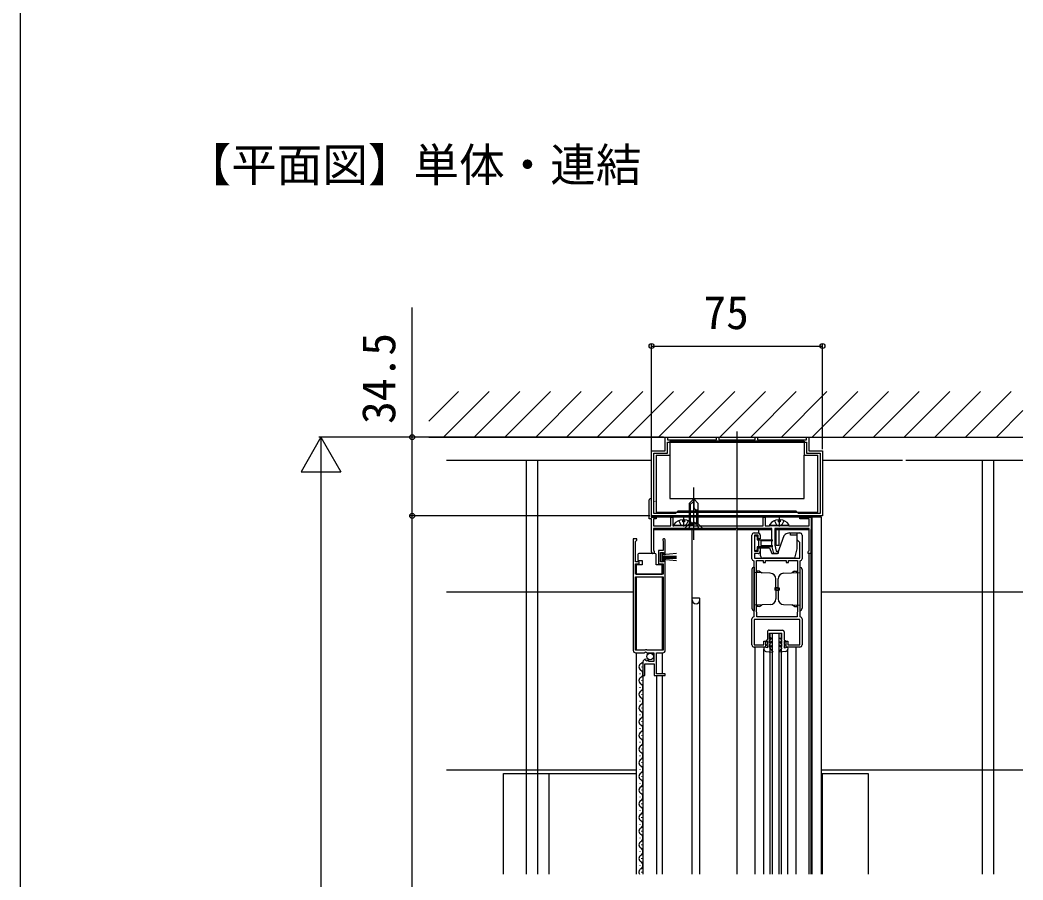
# Model space of a CAD drawing. Units: millimetres, scale not verified. Extents: x -875 to 875, y -1304 to 1297.
# Drawn here: x -875 to -435.1, y -492.4 to -115.3 of the extents above; entities that cross this region are included whole.
import ezdxf
from ezdxf.enums import TextEntityAlignment as Align

# ---------------------------------------------------------------- set-up
doc = ezdxf.new("R2010")
doc.units = ezdxf.units.MM
doc.header["$LTSCALE"] = 8
for name, color, linetype in [('0-1_USER1', 3, 'Continuous'), ('0-2_YKK_11', 7, 'Continuous'), ('0-3_YKK_12', 2, 'Continuous'), ('0-4_YKK_13', 4, 'Continuous'), ('0-5_YKK_D', 6, 'Continuous'), ('0-6_YKK_ZWAK', 7, 'Continuous'), ('0-7_YSS_K', 3, 'Continuous')]:
    doc.layers.add(name, color=color, linetype=linetype)
doc.styles.add('ＭＳ ゴシック', font='')
doc.styles.get('ＭＳ ゴシック').set_extended_font_data('MS Gothic')

msp = doc.modelspace()

# ---------------------------------------------------------------- linework, layer by layer
at = {"layer": '0-2_YKK_11'}
for p, q in [((-605.999, -342.699), (-605.999, -391.699)), ((-553.999, -351.599), (-553.999, -341.199)), ((-552.999, -340.199), (-551.299, -340.199)), ((-531.999, -341.199), (-531.999, -351.599)), ((-532.799, -352.399), (-532.999, -352.599)), ((-553.999, -389.199), (-553.999, -377.799)), ((-531.999, -377.799), (-531.999, -389.199))]:
    msp.add_line(p, q, dxfattribs=at)
for points in [[(-523, -332.699), (-560.042, -332.699), (-560.225, -332.579), (-560.775, -332.579), (-560.958, -332.699), (-598, -332.699), (-598, -304.199), (-592, -304.199), (-592, -298.199), (-591, -298.199), (-591, -299.299), (-569.5, -299.299), (-569.5, -298.199), (-568.5, -298.199), (-568.5, -299.299), (-560.958, -299.299), (-560.775, -299.419), (-560.225, -299.419), (-560.042, -299.299), (-552.5, -299.299), (-552.5, -298.199), (-551.5, -298.199), (-551.5, -299.299), (-530, -299.299), (-530, -298.199), (-529, -298.199), (-529, -304.199), (-523, -304.199)], [(-591, -300.299), (-530, -300.299), (-530, -305.199), (-524, -305.199), (-524, -331.699), (-533.5, -331.699), (-534.5, -330.699), (-586.5, -330.699), (-587.5, -331.699), (-597, -331.699), (-597, -305.199), (-591, -305.199)], [(-533.999, -352.199), (-533.999, -374.799), (-534.119, -375.039), (-534.199, -375.199), (-534.199, -376.999), (-551.799, -376.999), (-551.799, -375.199), (-551.879, -375.039), (-551.999, -374.799), (-551.999, -352.199), (-548.999, -352.199), (-548.999, -353.199), (-547.999, -353.199), (-547.999, -352.199), (-538.999, -352.199), (-538.999, -353.199), (-537.999, -353.199), (-537.999, -352.199)], [(-592.899, -359.396), (-592.899, -391.599), (-599.899, -391.599), (-600.099, -391.399), (-600.699, -391.399), (-600.899, -391.599), (-605.099, -391.599), (-605.099, -359.396)]]:
    msp.add_lwpolyline(points, close=True, dxfattribs=at)
for points in [[(-598, -348.5), (-598, -334), (-599, -334), (-599, -325.7)], [(-598.125, -326.031), (-598.2, -326.229), (-598.2, -333.2), (-596, -333.2), (-596, -334), (-597.2, -334), (-597.2, -337.1), (-589.5, -337.1), (-589.5, -333.2), (-588.7, -333.2), (-588.7, -337.1), (-588.2, -337.1), (-588, -336.9), (-580, -336.9), (-579.8, -337.1), (-549, -337.1), (-549, -333.2), (-548.2, -333.2), (-548.2, -337.1), (-546.2, -337.1), (-546, -336.9), (-538, -336.9), (-537.8, -337.1), (-528.8, -337.1), (-528.8, -334), (-533, -334), (-533, -333.2), (-528, -333.2), (-528, -349.2), (-529.3, -349.2), (-529.3, -348.4), (-529.1, -348.2), (-528.9, -348), (-528.9, -338.2), (-544, -338.2), (-544, -345.565), (-543.398, -348.2), (-542.5, -348.2), (-542.5, -349.2), (-544.4, -349.2)], [(-545.2, -338.2), (-597.1, -338.2), (-597.1, -347.634), (-596.95, -347.894)], [(-544.4, -349.2), (-545.2, -345.7), (-545.2, -338.2)], [(-592.969, -343.604), (-592.899, -343.797), (-592.899, -347.899), (-594.899, -347.899), (-594.899, -353.699), (-592.899, -353.699), (-592.899, -358.197), (-605.099, -358.197), (-605.099, -353.699), (-603.499, -353.699), (-603.499, -352.899), (-605.099, -352.899), (-605.099, -343.999), (-604.799, -343.699), (-604.499, -343.399), (-604.499, -342.699), (-605.999, -342.699)], [(-551.299, -349.199), (-552.799, -349.199), (-552.799, -351.199), (-532.999, -351.199), (-532.999, -344.399), (-534.199, -343.199), (-534.199, -341.199), (-536.999, -341.199), (-536.999, -340.199), (-532.999, -340.199)], [(-550.299, -341.199), (-550.299, -342.699), (-551.299, -342.699), (-551.299, -341.199), (-552.799, -341.199), (-552.799, -348.199), (-551.299, -348.199), (-551.299, -346.699), (-550.299, -346.699), (-550.299, -348.199)], [(-591.999, -391.699), (-591.999, -351.999), (-592.799, -351.999), (-592.799, -352.899), (-594.099, -352.899), (-594.099, -348.699), (-592.799, -348.699), (-592.799, -349.599), (-591.999, -349.599), (-591.999, -343.249)], [(-553.199, -376.999), (-552.999, -376.799), (-552.999, -352.599), (-553.199, -352.399)], [(-532.999, -352.599), (-532.999, -376.799), (-532.799, -376.999)], [(-532.999, -390.199), (-538.999, -390.199), (-538.999, -387.699), (-538.299, -387.699), (-538.299, -389.199), (-532.999, -389.199), (-532.999, -378.199), (-552.999, -378.199), (-552.999, -389.199), (-548.699, -389.199), (-548.699, -387.699), (-547.999, -387.699), (-547.999, -390.199), (-552.999, -390.199)], [(-604.999, -392.699), (-601.167, -392.699), (-600.627, -392.246), (-600.299, -392.399), (-599.999, -392.699), (-596.999, -392.699), (-596.999, -396.499), (-599.199, -396.499), (-599.199, -395.882), (-599.457, -395.775), (-600.023, -396.341), (-600.491, -396.07), (-600.406, -395.751), (-600.617, -395.5)], [(-601.799, -396.795), (-601.799, -402.699), (-600.999, -402.699), (-600.999, -397.599), (-596.799, -397.599), (-596.799, -402.699), (-591.999, -402.699), (-591.999, -401.899), (-595.899, -401.899), (-595.899, -392.699), (-592.999, -392.699)]]:
    msp.add_lwpolyline(points, dxfattribs=at)
for centre, radius, start, end in [((-598.5, -325.7), 0.5, 318.59037, 180), ((-592.549, -343.249), 0.55, 0.00003, 220.11942), ((-552.999, -341.199), 1, 89.99998, 179.99996), ((-551.299, -341.199), 1, 0.00001, 89.99999), ((-532.999, -341.199), 1, 0.00004, 90.00002), ((-597.3, -348.5), 0.7, 180.00001, 60), ((-553.199, -351.599), 0.8, 180.00065, 270.00064), ((-551.299, -348.199), 1, 270.00041, 0.00039), ((-532.799, -351.599), 0.8, 269.99994, 359.99992), ((-553.199, -377.799), 0.8, 90.00044, 180.00042), ((-532.799, -377.799), 0.8, 359.99919, 89.99917), ((-552.999, -389.199), 1, 180.00047, 270.00045), ((-532.999, -389.199), 1, 270.00047, 0.00045), ((-604.999, -391.699), 1, 180.00001, 269.99999), ((-600.499, -396.795), 1.3, 95.2159, 180.00002), ((-592.999, -391.699), 1, 270.00001, 359.99999)]:
    msp.add_arc(centre, radius, start, end, dxfattribs=at)
at = {"layer": '0-3_YKK_12'}
for p, q in [((-560.5, -489.852), (-560.5, -295.699)), ((-688, -308.199), (-598, -308.199)), ((-653, -308.199), (-653, -489.852)), ((-648, -308.199), (-648, -489.852)), ((-523, -308.199), (-487.901, -308.199)), ((-486.501, -308.199), (-435.099, -308.199)), ((-453, -308.199), (-453, -489.852)), ((-448, -308.199), (-448, -489.852)), ((-597.5, -333.2), (-597.5, -332.699)), ((-597.5, -332.699), (-524.5, -332.699)), ((-523.5, -333.199), (-597.5, -333.199)), ((-527.5, -489.852), (-527.5, -333.199)), ((-524.5, -333.199), (-524.5, -332.699)), ((-523.5, -489.852), (-523.5, -333.199)), ((-597.1, -338.7), (-561, -338.7)), ((-580.2, -489.852), (-580.2, -338.7)), ((-560.3, -338.7), (-545.2, -338.7)), ((-551.004, -340.243), (-551.004, -338.7)), ((-544, -338.7), (-528.9, -338.7)), ((-543.3, -345.7), (-543.3, -338.7)), ((-542, -345.7), (-542, -338.7)), ((-528, -489.852), (-528, -338.7)), ((-542, -345.7), (-543.3, -345.7)), ((-528.9, -489.852), (-528.9, -349.2)), ((-604.799, -359.396), (-604.799, -391.599)), ((-593.299, -359.396), (-593.299, -391.599)), ((-605.999, -366.199), (-688, -366.199)), ((-580.2, -368.7), (-577.1, -368.7)), ((-577.1, -368.7), (-576.888, -368.912)), ((-576.8, -489.852), (-576.8, -369.124)), ((-435.099, -366.199), (-523.5, -366.199)), ((-545.999, -384.199), (-540.999, -384.199)), ((-545.999, -489.852), (-545.999, -384.199)), ((-544.999, -489.852), (-544.999, -384.199)), ((-541.999, -489.852), (-541.999, -384.199)), ((-540.999, -489.852), (-540.999, -384.199)), ((-552.499, -489.852), (-552.499, -390.199)), ((-548.699, -489.852), (-548.699, -391.143)), ((-538.299, -489.852), (-538.299, -391.125)), ((-534.499, -489.852), (-534.499, -390.199)), ((-604.799, -392.699), (-604.799, -489.852)), ((-593.299, -392.699), (-593.299, -401.899)), ((-601.799, -396.795), (-601.799, -489.852)), ((-595.899, -402.699), (-595.899, -489.852)), ((-593.299, -402.699), (-593.299, -489.852)), ((-604.799, -444.199), (-688, -444.199)), ((-435.099, -444.199), (-523.5, -444.199)), ((-663, -445.699), (-604.799, -445.699)), ((-663, -489.852), (-663, -445.699)), ((-643, -445.699), (-643, -489.852)), ((-523, -489.852), (-523, -445.699))]:
    msp.add_line(p, q, dxfattribs=at)
msp.add_lwpolyline([(-523.5, -445.699), (-503, -445.699), (-503, -489.852)], dxfattribs=at)
for centre, radius, start, end in [((-578.5, -369.5), 1.7, 180, 0), ((-577.1, -369.124), 0.3, 0, 45)]:
    msp.add_arc(centre, radius, start, end, dxfattribs=at)
at = {"layer": '0-4_YKK_13'}
for p, q in [((-598, -304.499), (-598, -298.199)), ((-590, -299.999), (-590, -305.999)), ((-531, -299.999), (-590, -299.999)), ((-531, -299.999), (-531, -305.999)), ((-596, -305.999), (-590, -305.999)), ((-596, -305.999), (-596, -330.999)), ((-531, -305.999), (-525, -305.999)), ((-579.5, -343.2), (-579.5, -320.2)), ((-581.5, -327.2), (-579.5, -325.2)), ((-577.5, -327.2), (-579.5, -325.2)), ((-579.5, -325.2), (-579.5, -328.667)), ((-581.5, -328.2), (-579.5, -326.2)), ((-581.5, -327.2), (-581.5, -336.2)), ((-580.9, -336.2), (-580.9, -327.6)), ((-584, -333.4), (-584, -337.3)), ((-578.167, -330), (-577.5, -330)), ((-578.1, -336.2), (-578.1, -330)), ((-542, -333.4), (-542, -337.3)), ((-580.024, -336.9), (-587.976, -336.9)), ((-586.075, -334.823), (-585.145, -336.688)), ((-585.145, -336.688), (-584.747, -336.9)), ((-584.425, -334.417), (-584.425, -335.3)), ((-583.5, -338.2), (-575.5, -338.2)), ((-575.5, -338.2), (-577.5, -336.2)), ((-538.024, -336.9), (-545.976, -336.9)), ((-544.075, -334.823), (-543.145, -336.688)), ((-543.145, -336.688), (-542.747, -336.9)), ((-542.425, -334.417), (-542.425, -335.3)), ((-552.799, -341.899), (-552.799, -347.499)), ((-552.099, -341.499), (-552.399, -341.499)), ((-551.699, -341.899), (-551.699, -343.199)), ((-539.96, -341.399), (-542.799, -349.199)), ((-539.96, -341.399), (-539.366, -340.901)), ((-537.438, -340.199), (-534.299, -340.199)), ((-551.699, -343.199), (-545.149, -343.199)), ((-545.171, -346.199), (-551.699, -346.199)), ((-551.699, -346.199), (-551.699, -347.499)), ((-550.999, -346.199), (-550.999, -343.199)), ((-550.199, -350.199), (-550.199, -346.699)), ((-550.199, -346.699), (-546.209, -346.699)), ((-549.999, -343.699), (-549.999, -345.699)), ((-545.133, -343.699), (-549.999, -343.699)), ((-549.999, -345.699), (-545.149, -345.699)), ((-604.049, -349.696), (-604.049, -352.196)), ((-596.549, -349.196), (-597.049, -349.196)), ((-596.049, -354.196), (-596.049, -349.696)), ((-587.122, -349.263), (-593.249, -349.799)), ((-593.249, -350.299), (-587.099, -350.299)), ((-593.249, -350.799), (-587.099, -350.799)), ((-593.249, -351.299), (-587.099, -351.299)), ((-587.122, -352.335), (-593.249, -351.799)), ((-552.399, -347.899), (-552.099, -347.899)), ((-535.371, -351.199), (-549.199, -351.199)), ((-604.049, -352.196), (-602.049, -352.196)), ((-602.049, -352.196), (-602.049, -354.196)), ((-553.999, -356.199), (-553.999, -373.199)), ((-552.999, -355.199), (-552.999, -374.199)), ((-532.999, -355.199), (-532.999, -374.199)), ((-531.999, -356.199), (-531.999, -373.199)), ((-545.912, -357.818), (-552.999, -357.57)), ((-551.699, -357.581), (-551.699, -356.999)), ((-550.701, -356.999), (-551.699, -356.999)), ((-550.701, -356.999), (-549.575, -357.649)), ((-543.499, -364.699), (-543.499, -360.316)), ((-542.499, -364.699), (-542.499, -360.316)), ((-540.086, -357.818), (-532.999, -357.57)), ((-535.297, -356.999), (-536.423, -357.649)), ((-535.297, -356.999), (-534.299, -356.999)), ((-534.299, -357.581), (-534.299, -356.999)), ((-543.999, -364.199), (-543.999, -365.199)), ((-542.499, -364.199), (-543.999, -364.199)), ((-543.499, -364.199), (-541.999, -364.199)), ((-543.499, -364.699), (-543.499, -369.081)), ((-542.499, -364.699), (-542.499, -369.081)), ((-541.999, -364.199), (-541.999, -365.199)), ((-542.499, -365.199), (-543.999, -365.199)), ((-543.499, -365.199), (-541.999, -365.199)), ((-545.912, -371.58), (-552.999, -371.827)), ((-551.699, -371.817), (-551.699, -372.399)), ((-550.701, -372.399), (-551.699, -372.399)), ((-550.701, -372.399), (-549.575, -371.749)), ((-540.086, -371.58), (-532.999, -371.827)), ((-535.297, -372.399), (-536.423, -371.749)), ((-535.297, -372.399), (-534.299, -372.399)), ((-534.299, -371.817), (-534.299, -372.399)), ((-547.207, -387.017), (-547.706, -387.518)), ((-547.215, -383.61), (-547.207, -387.017)), ((-546.415, -382.809), (-540.615, -382.803)), ((-546.213, -384.108), (-540.814, -384.103)), ((-546.208, -386.553), (-546.213, -384.108)), ((-545.509, -386.148), (-546.208, -386.553)), ((-546.207, -387.015), (-545.508, -386.609)), ((-546.205, -388.353), (-546.207, -387.015)), ((-545.508, -386.609), (-545.509, -386.148)), ((-541.51, -386.139), (-540.809, -386.542)), ((-541.509, -386.601), (-541.51, -386.139)), ((-540.808, -387.004), (-541.509, -386.601)), ((-540.809, -386.542), (-540.814, -384.103)), ((-540.805, -388.342), (-540.808, -387.004)), ((-539.815, -383.601), (-539.808, -387.002)), ((-539.808, -387.002), (-539.307, -387.501)), ((-547.706, -387.518), (-547.706, -387.884)), ((-547.706, -387.884), (-547.206, -387.595)), ((-547.203, -389.017), (-547.502, -389.318)), ((-547.206, -387.595), (-547.203, -389.017)), ((-547.202, -389.517), (-547.2, -390.517)), ((-545.306, -387.832), (-546.205, -388.353)), ((-545.305, -388.294), (-546.204, -388.815)), ((-546.201, -390.053), (-546.204, -388.815)), ((-546.201, -390.053), (-545.302, -389.532)), ((-546.2, -390.515), (-545.301, -389.993)), ((-546.2, -390.515), (-544.828, -392.27)), ((-545.305, -388.294), (-545.306, -387.832)), ((-545.301, -389.993), (-545.302, -389.532)), ((-540.8, -390.504), (-542.165, -392.264)), ((-541.706, -387.824), (-540.805, -388.342)), ((-541.705, -388.286), (-541.706, -387.824)), ((-541.705, -388.286), (-540.804, -388.804)), ((-541.702, -389.986), (-541.703, -389.524)), ((-540.801, -390.042), (-541.703, -389.524)), ((-540.8, -390.504), (-541.702, -389.986)), ((-540.801, -390.042), (-540.804, -388.804)), ((-539.306, -387.867), (-539.806, -387.579)), ((-539.806, -387.579), (-539.803, -389.002)), ((-539.803, -389.002), (-539.503, -389.301)), ((-539.802, -389.502), (-539.8, -390.502)), ((-539.307, -387.501), (-539.306, -387.867)), ((-547.829, -392.134), (-544.963, -392.511)), ((-539.165, -392.116), (-542.029, -392.505)), ((-602.299, -399.05), (-602.299, -398.85)), ((-603.059, -402.05), (-603.059, -401.85)), ((-603.059, -408.05), (-603.059, -407.85)), ((-602.299, -405.05), (-602.299, -404.85)), ((-602.299, -411.05), (-602.299, -410.85)), ((-603.059, -414.05), (-603.059, -413.85)), ((-602.299, -417.05), (-602.299, -416.85)), ((-603.059, -420.05), (-603.059, -419.85)), ((-603.059, -426.05), (-603.059, -425.85)), ((-602.299, -423.05), (-602.299, -422.85)), ((-602.299, -429.05), (-602.299, -428.85)), ((-603.059, -432.05), (-603.059, -431.85)), ((-602.299, -435.05), (-602.299, -434.85)), ((-603.059, -438.05), (-603.059, -437.85)), ((-603.059, -444.05), (-603.059, -443.85)), ((-602.299, -441.05), (-602.299, -440.85)), ((-602.299, -447.05), (-602.299, -446.85)), ((-603.059, -450.05), (-603.059, -449.85)), ((-602.299, -453.05), (-602.299, -452.85)), ((-603.059, -456.05), (-603.059, -455.85)), ((-603.059, -462.05), (-603.059, -461.85)), ((-602.299, -459.05), (-602.299, -458.85)), ((-602.299, -465.05), (-602.299, -464.85)), ((-603.059, -468.05), (-603.059, -467.85)), ((-603.059, -474.05), (-603.059, -473.85)), ((-602.299, -471.05), (-602.299, -470.85)), ((-602.299, -477.05), (-602.299, -476.85)), ((-603.059, -480.05), (-603.059, -479.85)), ((-602.299, -483.05), (-602.299, -482.85)), ((-603.059, -486.05), (-603.059, -485.85)), ((-602.299, -489.05), (-602.299, -488.85))]:
    msp.add_line(p, q, dxfattribs=at)
for points in [[(-596, -330.999), (-525, -330.999), (-525, -305.999)], [(-590, -305.999), (-590, -324.999), (-531, -324.999), (-531, -305.999)], [(-581.5, -336.2), (-577.5, -336.2), (-577.5, -327.2)], [(-583.575, -334.417), (-583.575, -335.3), (-584.425, -335.3)], [(-583.5, -338.2), (-581.5, -336.2), (-577.5, -336.2)], [(-581.925, -334.823), (-582.855, -336.688), (-583.253, -336.9)], [(-581.7, -338.2), (-580.65, -336.047), (-579.5, -335.436)], [(-577.3, -338.2), (-578.35, -336.047), (-579.5, -335.436)], [(-541.575, -334.417), (-541.575, -335.3), (-542.425, -335.3)], [(-539.925, -334.823), (-540.855, -336.688), (-541.253, -336.9)], [(-534.299, -340.199), (-534.299, -347.199), (-535.371, -351.199)], [(-546.209, -346.699), (-545.299, -349.199), (-542.799, -349.199)], [(-597.049, -349.196), (-603.049, -349.196), (-603.549, -349.196)], [(-602.049, -354.196), (-604.749, -354.196), (-604.749, -358.196), (-593.349, -358.196)], [(-593.349, -358.196), (-593.349, -354.196), (-596.049, -354.196)], [(-547.2, -390.517), (-548.701, -390.22), (-548.699, -391.145)], [(-547.202, -389.517), (-547.502, -389.518), (-547.502, -389.318)], [(-539.803, -389.502), (-539.503, -389.501), (-539.503, -389.301)], [(-539.8, -390.502), (-538.301, -390.199), (-538.299, -391.123)]]:
    msp.add_lwpolyline(points, dxfattribs=at)
msp.add_lwpolyline([(-593.249, -352.699), (-593.249, -348.899), (-594.099, -348.899), (-594.099, -352.699)], close=True, dxfattribs=at)
msp.add_circle((-598.649, -394.349), 1.45, dxfattribs=at)
for centre, radius, start, end in [((-596.1, -325.992), 0.5, 216.8699, 224.67747), ((-578.167, -328.667), 1.333, 180, 270), ((-587.976, -336.626), 0.274, 142.28591, 270), ((-584, -339.7), 5.3, 94.59941, 142.28591), ((-584, -339.7), 5.3, 37.71409, 85.40059), ((-580.024, -336.626), 0.274, 270, 37.71409), ((-545.976, -336.626), 0.274, 142.28591, 270), ((-542, -339.7), 5.3, 94.59941, 142.28591), ((-542, -339.7), 5.3, 37.71409, 85.40059), ((-538.024, -336.626), 0.274, 270, 37.71409), ((-552.399, -341.899), 0.4, 89.99782, 180), ((-552.099, -341.899), 0.4, 0, 89.99782), ((-537.438, -343.199), 3, 90, 130), ((-552.399, -347.499), 0.4, 180, 270), ((-552.099, -347.499), 0.4, 270, 0), ((-545.149, -343.449), 0.25, 270.0035, 90), ((-545.149, -345.949), 0.251, 270.0035, 90), ((-603.549, -349.696), 0.5, 90.00001, 180), ((-596.549, -349.696), 0.5, 0, 89.99995), ((-549.199, -350.199), 1, 180, 270), ((-552.999, -356.199), 1, 90, 180), ((-532.999, -356.199), 1, 0, 90), ((-545.999, -360.316), 2.5, 0, 88), ((-539.999, -360.316), 2.5, 92, 180), ((-545.999, -369.081), 2.5, 272, 0), ((-539.999, -369.081), 2.5, 180, 268), ((-552.999, -373.199), 1, 180, 270), ((-532.999, -373.199), 1, 270, 0), ((-546.415, -383.609), 0.8, 90.05935, 180.11869), ((-540.615, -383.603), 0.8, 0.11869, 90.05935), ((-547.699, -391.143), 1, 180.11782, 262.5148), ((-539.299, -391.125), 1, 277.72258, 0.11957), ((-544.946, -392.362), 0.15, 263.57557, 38.02331), ((-542.047, -392.356), 0.15, 142.21407, 276.66181), ((-601.84, -398.95), 1.718, 119.19937, 240.80063), ((-603.517, -395.95), 1.718, 299.19064, 330.54665), ((-601.84, -404.95), 1.718, 119.19937, 240.80063), ((-603.517, -401.95), 1.718, 299.19064, 60.80936), ((-603.517, -407.95), 1.718, 299.19064, 60.80936), ((-601.84, -410.95), 1.718, 119.19937, 240.80063), ((-603.517, -413.95), 1.718, 299.19064, 60.80936), ((-601.84, -416.95), 1.718, 119.19937, 240.80063), ((-601.84, -422.95), 1.718, 119.19937, 240.80063), ((-603.517, -419.95), 1.718, 299.19064, 60.80936), ((-603.517, -425.95), 1.718, 299.19064, 60.80936), ((-601.84, -428.95), 1.718, 119.19937, 240.80063), ((-603.517, -431.95), 1.718, 299.19064, 60.80936), ((-601.84, -434.95), 1.718, 119.19937, 240.80063), ((-601.84, -440.95), 1.718, 119.19937, 240.80063), ((-603.517, -437.95), 1.718, 299.19064, 60.80936), ((-603.517, -443.95), 1.718, 299.19064, 60.80936), ((-601.84, -446.95), 1.718, 119.19937, 240.80063), ((-603.517, -449.95), 1.718, 299.19064, 60.80936), ((-601.84, -452.95), 1.718, 119.19937, 240.80063), ((-601.84, -458.95), 1.718, 119.19937, 240.80063), ((-603.517, -455.95), 1.718, 299.19064, 60.80936), ((-603.517, -461.95), 1.718, 299.19064, 60.80936), ((-601.84, -464.95), 1.718, 119.19937, 240.80063), ((-601.84, -470.95), 1.718, 119.19937, 240.80063), ((-603.517, -467.95), 1.718, 299.19064, 60.80936), ((-603.517, -473.95), 1.718, 299.19064, 60.80936), ((-601.84, -476.95), 1.718, 119.19937, 240.80063), ((-603.517, -479.95), 1.718, 299.19064, 60.80936), ((-601.84, -482.95), 1.718, 119.19937, 240.80063), ((-601.84, -488.95), 1.718, 119.19937, 211.6568), ((-603.517, -485.95), 1.718, 299.19064, 60.80936)]:
    msp.add_arc(centre, radius, start, end, dxfattribs=at)
at = {"layer": '0-5_YKK_D'}
for p, q in [((-598, -303.499), (-598, -257.199)), ((-598, -258.199), (-523, -258.199)), ((-523, -303.499), (-523, -257.199)), ((-743, -298.199), (-751.75, -313.355)), ((-592.7, -298.199), (-744, -298.199)), ((-743, -298.199), (-734.25, -313.355)), ((-743, -298.199), (-743, -328.51)), ((-592.7, -298.199), (-704, -298.199)), ((-751.75, -313.355), (-734.25, -313.355)), ((-743, -315.699), (-743, -936.2)), ((-598.7, -332.699), (-704, -332.699)), ((-598.7, -332.699), (-704, -332.699)), ((-703, -916.2), (-703, -332.699))]:
    msp.add_line(p, q, dxfattribs=at)
msp.add_lwpolyline([(-703, -332.699), (-703, -298.199), (-703, -241.308)], dxfattribs=at)
for centre in [(-598, -258.199), (-523, -258.199), (-703, -298.199), (-703, -332.699), (-703, -332.699)]:
    msp.add_circle(centre, 1.075, dxfattribs=at)
at = {"layer": '0-6_YKK_ZWAK'}
msp.add_line((-875, 1245.8), (-875, -1304.2), dxfattribs=at)
at = {"layer": '0-7_YSS_K'}
for p, q in [((-695.699, -291.198), (-682.7, -278.199)), ((-689.23, -298.199), (-669.23, -278.199)), ((-675.759, -298.199), (-655.759, -278.199)), ((-662.289, -298.199), (-642.289, -278.199)), ((-648.818, -298.199), (-628.818, -278.199)), ((-635.348, -298.199), (-615.348, -278.199)), ((-621.878, -298.199), (-601.878, -278.199)), ((-608.407, -298.199), (-588.407, -278.199)), ((-594.937, -298.199), (-574.937, -278.199)), ((-581.467, -298.199), (-561.467, -278.199)), ((-567.996, -298.199), (-547.996, -278.199)), ((-554.526, -298.199), (-534.526, -278.199)), ((-541.055, -298.199), (-521.055, -278.199)), ((-527.585, -298.199), (-507.585, -278.199)), ((-514.115, -298.199), (-494.115, -278.199)), ((-500.644, -298.199), (-480.644, -278.199)), ((-487.174, -298.199), (-467.174, -278.199)), ((-473.703, -298.199), (-453.703, -278.199)), ((-460.233, -298.199), (-440.233, -278.199)), ((-446.763, -298.199), (-435.099, -286.536)), ((-695.699, -298.199), (-435.099, -298.199))]:
    msp.add_line(p, q, dxfattribs=at)

# ---------------------------------------------------------------- texts
at = {"layer": '0-1_USER1', "style": 'ＭＳ ゴシック'}
msp.add_text('【平面図】単体・連結', height=14.66, dxfattribs=at).set_placement((-802.409, -190.473), align=Align.BOTTOM_LEFT)
at = {"layer": '0-5_YKK_D', "style": 'ＭＳ ゴシック'}
msp.add_text('75', height=14.66, dxfattribs=at).set_placement((-575.273, -255.199), align=Align.BOTTOM_LEFT)
msp.add_text('34.5', height=14.66, rotation=90, dxfattribs=at).set_placement((-706, -292.376), align=Align.BOTTOM_LEFT)

doc.saveas('drawing.dxf')
